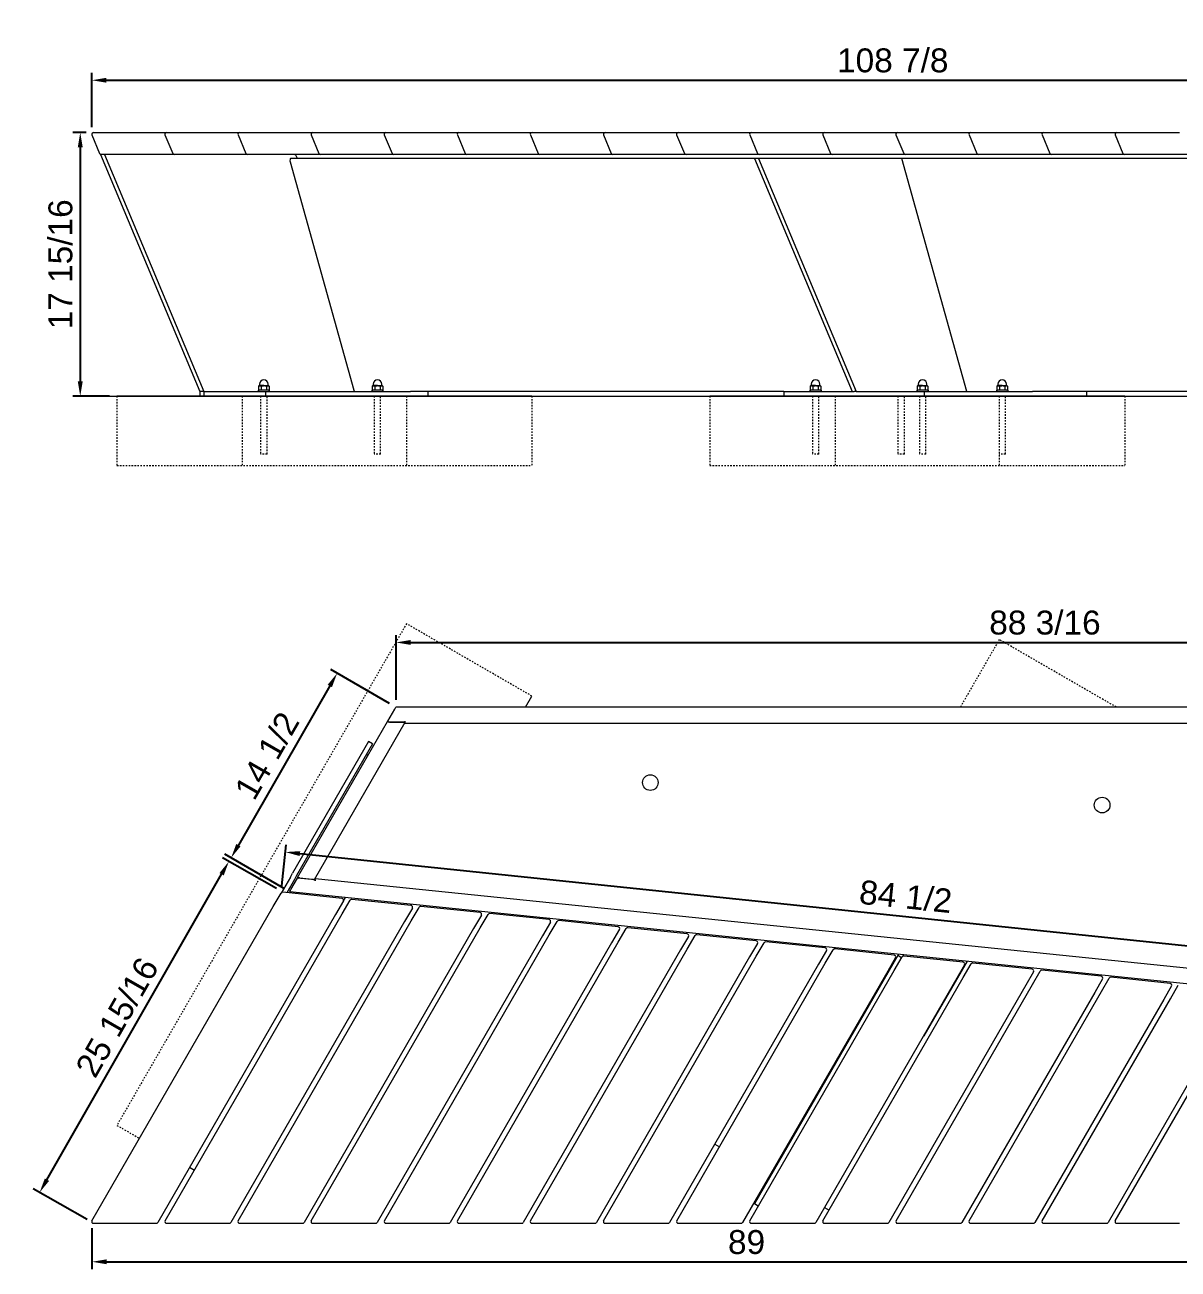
# Model space of a CAD drawing. Header units: inches. Extents: x -9 to 194, y -7 to 128.
# Drawn here: x -8.8 to 69.6, y 43.8 to 128.4 of the extents above; entities that cross this region are included whole.
import ezdxf

# ---------------------------------------------------------------- set-up
doc = ezdxf.new("R2010")
doc.units = ezdxf.units.IN
doc.linetypes.add('HIDDEN', pattern=[1.905, 1.27, -0.635])
for name, color, linetype, lineweight in [('ZANO_R', 7, 'Continuous', 0), ('ZANO_R_przerywana', 250, 'HIDDEN', 0), ('ZANO_W', 1, 'Continuous', 0)]:
    doc.layers.add(name, color=color, linetype=linetype, lineweight=lineweight)
doc.styles.get("Standard").update_dxf_attribs({"font": 'arial.ttf'})
doc.dimstyles.new('amerykanie', dxfattribs={"dimtxt": 50, "dimasz": 50, "dimexe": 0.5, "dimexo": 0.5, "dimgap": 1, "dimtad": 1, "dimdec": 0, "dimzin": 0, "dimlunit": 5, "dimtxsty": 'Standard', "dimcen": 0.09, "dimclrd": 1, "dimclre": 1, "dimclrt": 1, "dimazin": 0, "dimtfac": 1, "dimtdec": 0, "dimtmove": 0, "dimatfit": 3, "dimfxl": 1, "dimtzin": 0, "dimarcsym": 1})

# ---------------------------------------------------------------- blocks, each defined once
blk = doc.blocks.new('*D384')
at = {"layer": 'ZANO_W', "color": 1, "lineweight": -2}
for p, q in [((-4.244, 121.459), (-4.244, 125.144)), ((-3.244, 124.644), (103.653, 124.644)), ((104.653, 119.656), (104.653, 125.144))]:
    blk.add_line(p, q, dxfattribs=at)
at = {"layer": 'ZANO_W', "color": 1}
for points in [[(-3.244, 124.81), (-3.244, 124.477), (-4.244, 124.644)], [(103.653, 124.477), (103.653, 124.81), (104.653, 124.644)]]:
    blk.add_solid(points, dxfattribs=at)
at = {"layer": 'ZANO_W', "color": 1, "insert": (50.204, 125.984), "char_height": 1.625, "attachment_point": 5}
blk.add_mtext('108 7/8', dxfattribs=at)
blk = doc.blocks.new('*D385')
at = {"layer": 'ZANO_W', "color": 1, "lineweight": -2}
for p, q in [((-4.627, 121.089), (-5.527, 121.089)), ((-5.027, 120.089), (-5.027, 104.176)), ((-3.033, 103.176), (-5.527, 103.176))]:
    blk.add_line(p, q, dxfattribs=at)
at = {"layer": 'ZANO_W', "color": 1}
for points in [[(-4.86, 120.089), (-5.193, 120.089), (-5.027, 121.089)], [(-5.193, 104.176), (-4.86, 104.176), (-5.027, 103.176)]]:
    blk.add_solid(points, dxfattribs=at)
at = {"layer": 'ZANO_W', "color": 1, "insert": (-6.367, 112.132), "char_height": 1.625, "attachment_point": 5, "rotation": 90}
blk.add_mtext('17 15/16', dxfattribs=at)
blk = doc.blocks.new('*D386')
at = {"layer": 'ZANO_W', "color": 1, "lineweight": -2}
for p, q in [((8.304, 69.696), (4.642, 71.79)), ((-7.292, 49.913), (4.58, 70.673)), ((-4.561, 47.199), (-8.223, 49.293))]:
    blk.add_line(p, q, dxfattribs=at)
at = {"layer": 'ZANO_W', "color": 1}
for points in [[(4.724, 70.591), (4.435, 70.756), (5.076, 71.541)], [(-7.437, 49.995), (-7.147, 49.83), (-7.789, 49.044)]]:
    blk.add_solid(points, dxfattribs=at)
at = {"layer": 'ZANO_W', "color": 1, "insert": (-2.52, 60.958), "char_height": 1.625, "attachment_point": 5, "rotation": 60.23735}
blk.add_mtext('25 15/16', dxfattribs=at)
blk = doc.blocks.new('*D387')
at = {"layer": 'ZANO_W', "color": 1, "lineweight": -2}
for p, q in [((16.003, 82.289), (12.002, 84.587)), ((11.938, 83.471), (5.726, 72.656)), ((8.794, 69.74), (4.794, 72.038))]:
    blk.add_line(p, q, dxfattribs=at)
at = {"layer": 'ZANO_W', "color": 1}
for points in [[(12.083, 83.388), (11.793, 83.554), (12.436, 84.338)], [(5.581, 72.739), (5.87, 72.573), (5.228, 71.789)]]:
    blk.add_solid(points, dxfattribs=at)
at = {"layer": 'ZANO_W', "color": 1, "insert": (7.67, 78.731), "char_height": 1.625, "attachment_point": 5, "rotation": 60.12749}
blk.add_mtext('14 1/2', dxfattribs=at)
blk = doc.blocks.new('*D388')
at = {"layer": 'ZANO_W', "color": 1, "lineweight": -2}
for p, q in [((16.442, 82.539), (16.442, 86.93)), ((17.442, 86.43), (103.654, 86.43)), ((104.654, 82.54), (104.654, 86.93))]:
    blk.add_line(p, q, dxfattribs=at)
at = {"layer": 'ZANO_W', "color": 1}
for points in [[(17.442, 86.597), (17.442, 86.263), (16.442, 86.43)], [(103.654, 86.263), (103.654, 86.597), (104.654, 86.43)]]:
    blk.add_solid(points, dxfattribs=at)
at = {"layer": 'ZANO_W', "color": 1, "insert": (60.548, 87.771), "char_height": 1.625, "attachment_point": 5}
blk.add_mtext('88 3/16', dxfattribs=at)
blk = doc.blocks.new('*D389')
at = {"layer": 'ZANO_W', "color": 1, "lineweight": -2}
for p, q in [((-4.229, 46.628), (-4.229, 43.835)), ((84.762, 46.466), (84.762, 43.835)), ((-3.229, 44.335), (83.762, 44.335))]:
    blk.add_line(p, q, dxfattribs=at)
at = {"layer": 'ZANO_W', "color": 1}
for points in [[(-3.229, 44.502), (-3.229, 44.169), (-4.229, 44.335)], [(83.762, 44.169), (83.762, 44.502), (84.762, 44.335)]]:
    blk.add_solid(points, dxfattribs=at)
at = {"layer": 'ZANO_W', "color": 1, "insert": (40.266, 45.665), "char_height": 1.625, "attachment_point": 5}
blk.add_mtext('89', dxfattribs=at)
blk = doc.blocks.new('*D390')
at = {"layer": 'ZANO_W', "color": 1, "lineweight": -2}
for p, q in [((8.675, 69.886), (8.965, 72.68)), ((9.908, 72.079), (91.984, 63.561)), ((92.74, 61.161), (93.03, 63.955))]:
    blk.add_line(p, q, dxfattribs=at)
at = {"layer": 'ZANO_W', "color": 1}
for points in [[(9.925, 72.245), (9.891, 71.913), (8.914, 72.182)], [(91.967, 63.395), (92.001, 63.726), (92.978, 63.457)]]:
    blk.add_solid(points, dxfattribs=at)
at = {"layer": 'ZANO_W', "color": 1, "insert": (51.084, 69.153), "char_height": 1.625, "attachment_point": 5, "rotation": 354.07451}
blk.add_mtext('84 1/2', dxfattribs=at)

msp = doc.modelspace()

# ---------------------------------------------------------------- linework, layer by layer
at = {"layer": 'ZANO_R'}
for p, q in [((-4.12668, 121.08904), (0.14659, 121.08904)), ((0.14659, 121.08904), (0.8429, 121.08904)), ((0.8429, 121.08904), (5.11492, 121.08904)), ((5.11492, 121.08904), (5.81123, 121.08904)), ((5.81123, 121.08904), (10.08324, 121.08904)), ((10.08324, 121.08904), (10.77956, 121.08904)), ((10.77956, 121.08904), (15.05157, 121.08904)), ((15.05157, 121.08904), (15.74789, 121.08904)), ((15.74789, 121.08904), (20.0199, 121.08904)), ((20.0199, 121.08904), (20.71622, 121.08904)), ((20.71622, 121.08904), (24.98823, 121.08904)), ((24.98823, 121.08904), (25.68454, 121.08904)), ((25.68454, 121.08904), (29.95656, 121.08904)), ((29.95656, 121.08904), (30.65287, 121.08904)), ((30.65287, 121.08904), (34.92489, 121.08904)), ((34.92489, 121.08904), (35.6212, 121.08904)), ((35.6212, 121.08904), (39.89321, 121.08904)), ((39.89321, 121.08904), (40.58953, 121.08904)), ((40.58953, 121.08904), (44.86154, 121.08904)), ((44.86154, 121.08904), (45.55786, 121.08904)), ((45.55786, 121.08904), (49.82987, 121.08904)), ((49.82987, 121.08904), (50.52619, 121.08904)), ((50.52619, 121.08904), (54.7982, 121.08904)), ((54.7982, 121.08904), (55.49451, 121.08904)), ((55.49451, 121.08904), (59.76653, 121.08904)), ((59.76653, 121.08904), (60.46284, 121.08904)), ((60.46284, 121.08904), (64.73486, 121.08904)), ((64.73486, 121.08904), (65.43117, 121.08904)), ((65.43117, 121.08904), (69.70318, 121.08904)), ((-4.23559, 120.92524), (-3.70703, 119.6654)), ((0.73399, 120.92524), (1.26255, 119.6654)), ((5.70232, 120.92524), (6.23088, 119.6654)), ((10.67065, 120.92524), (11.19921, 119.6654)), ((15.63898, 120.92524), (16.16754, 119.6654)), ((20.6073, 120.92524), (21.13587, 119.6654)), ((25.57563, 120.92524), (26.10419, 119.6654)), ((30.54396, 120.92524), (31.07252, 119.6654)), ((35.51229, 120.92524), (36.04085, 119.6654)), ((40.48062, 120.92524), (41.00918, 119.6654)), ((45.44895, 120.92524), (45.97751, 119.6654)), ((50.41727, 120.92524), (50.94584, 119.6654)), ((55.3856, 120.92524), (55.91416, 119.6654)), ((60.35393, 120.92524), (60.88249, 119.6654)), ((65.32226, 120.92524), (65.85082, 119.6654)), ((-3.59812, 119.59299), (-3.64358, 119.59299)), ((-3.64358, 119.59299), (3.11211, 103.49075)), ((0.67515, 119.59299), (-3.59812, 119.59299)), ((-3.37082, 119.59299), (3.38487, 103.49075)), ((1.37146, 119.59299), (0.67515, 119.59299)), ((5.64348, 119.59299), (1.37146, 119.59299)), ((6.33979, 119.59299), (5.64348, 119.59299)), ((10.61181, 119.59299), (6.33979, 119.59299)), ((85.11829, 119.32057), (9.27492, 119.32057)), ((9.7355, 119.32057), (9.68021, 119.45235)), ((11.30812, 119.59299), (10.61181, 119.59299)), ((15.58014, 119.59299), (11.30812, 119.59299)), ((16.27645, 119.59299), (15.58014, 119.59299)), ((20.54846, 119.59299), (16.27645, 119.59299)), ((21.24478, 119.59299), (20.54846, 119.59299)), ((25.51679, 119.59299), (21.24478, 119.59299)), ((26.21311, 119.59299), (25.51679, 119.59299)), ((30.48512, 119.59299), (26.21311, 119.59299)), ((31.18143, 119.59299), (30.48512, 119.59299)), ((35.45345, 119.59299), (31.18143, 119.59299)), ((36.14976, 119.59299), (35.45345, 119.59299)), ((40.42178, 119.59299), (36.14976, 119.59299)), ((41.11809, 119.59299), (40.42178, 119.59299)), ((40.79583, 119.3174), (47.4359, 103.49075)), ((41.0686, 119.3174), (40.79583, 119.3174)), ((41.0686, 119.3174), (47.70866, 103.49075)), ((50.82005, 119.3174), (41.0686, 119.3174)), ((45.39011, 119.59299), (41.11809, 119.59299)), ((46.08642, 119.59299), (45.39011, 119.59299)), ((50.35843, 119.59299), (46.08642, 119.59299)), ((51.05475, 119.59299), (50.35843, 119.59299)), ((55.23813, 103.49075), (50.82005, 119.3174)), ((55.32676, 119.59299), (51.05475, 119.59299)), ((56.02308, 119.59299), (55.32676, 119.59299)), ((60.29509, 119.59299), (56.02308, 119.59299)), ((60.9914, 119.59299), (60.29509, 119.59299)), ((65.26342, 119.59299), (60.9914, 119.59299)), ((65.95973, 119.59299), (65.26342, 119.59299)), ((70.23175, 119.59299), (65.95973, 119.59299)), ((9.23316, 119.10305), (13.56895, 103.57244)), ((3.38487, 103.49075), (3.11211, 103.49075)), ((3.11211, 103.49075), (3.11211, 103.17579)), ((3.38487, 103.49075), (3.38487, 103.17579)), ((3.38487, 103.49075), (7.56722, 103.49075)), ((7.05987, 103.56949), (7.05987, 103.49075)), ((7.45357, 103.56949), (7.05987, 103.56949)), ((7.13861, 103.88445), (7.08989, 103.85632)), ((7.08989, 103.85632), (7.08989, 103.59762)), ((7.08989, 103.59762), (7.13861, 103.56949)), ((7.13861, 103.88445), (7.18081, 103.88445)), ((7.1583, 103.98287), (7.1583, 103.89429)), ((7.45357, 103.88445), (7.18081, 103.88445)), ((7.27173, 103.85632), (7.27173, 103.59762)), ((7.45357, 103.88445), (7.72633, 103.88445)), ((7.84727, 103.56949), (7.45357, 103.56949)), ((7.56722, 103.49075), (7.56722, 103.17579)), ((7.56722, 103.49075), (17.42256, 103.49075)), ((7.63541, 103.85632), (7.63541, 103.59762)), ((7.72633, 103.88445), (7.76853, 103.88445)), ((7.74884, 103.89429), (7.74884, 103.98287)), ((7.81725, 103.85632), (7.76853, 103.88445)), ((7.76853, 103.56949), (7.81725, 103.59762)), ((7.81725, 103.85632), (7.81725, 103.59762)), ((7.84727, 103.49075), (7.84727, 103.56949)), ((14.78304, 103.56949), (14.78304, 103.49075)), ((15.17673, 103.56949), (14.78304, 103.56949)), ((14.86178, 103.88445), (14.81305, 103.85632)), ((14.81305, 103.85632), (14.81305, 103.59762)), ((14.81305, 103.59762), (14.86178, 103.56949)), ((14.86178, 103.88445), (14.90397, 103.88445)), ((14.88146, 103.98287), (14.88146, 103.89429)), ((15.17673, 103.88445), (14.90397, 103.88445)), ((14.99489, 103.85632), (14.99489, 103.59762)), ((15.17673, 103.88445), (15.4495, 103.88445)), ((15.57043, 103.56949), (15.17673, 103.56949)), ((15.35857, 103.85632), (15.35857, 103.59762)), ((15.4495, 103.88445), (15.49169, 103.88445)), ((15.47201, 103.89429), (15.47201, 103.98287)), ((15.54042, 103.85632), (15.49169, 103.88445)), ((15.49169, 103.56949), (15.54042, 103.59762)), ((15.54042, 103.85632), (15.54042, 103.59762)), ((15.57043, 103.49075), (15.57043, 103.56949)), ((42.79895, 103.49075), (17.42256, 103.49075)), ((18.59076, 103.49075), (18.59076, 103.17579)), ((42.79895, 103.49075), (42.79895, 103.17579)), ((42.79895, 103.49075), (47.57228, 103.49075)), ((44.56462, 103.56949), (44.56462, 103.49075)), ((44.95831, 103.56949), (44.56462, 103.56949)), ((44.64336, 103.88445), (44.59463, 103.85632)), ((44.59463, 103.85632), (44.59463, 103.59762)), ((44.59463, 103.59762), (44.64336, 103.56949)), ((44.64336, 103.88445), (44.68555, 103.88445)), ((44.66304, 103.98287), (44.66304, 103.89429)), ((44.95831, 103.88445), (44.68555, 103.88445)), ((44.77647, 103.85632), (44.77647, 103.59762)), ((44.95831, 103.88445), (45.23108, 103.88445)), ((45.35201, 103.56949), (44.95831, 103.56949)), ((45.14016, 103.85632), (45.14016, 103.59762)), ((45.23108, 103.88445), (45.27327, 103.88445)), ((45.25359, 103.89429), (45.25359, 103.98287)), ((45.322, 103.85632), (45.27327, 103.88445)), ((45.27327, 103.56949), (45.322, 103.59762)), ((45.322, 103.85632), (45.322, 103.59762)), ((45.35201, 103.49075), (45.35201, 103.56949)), ((47.70866, 103.49075), (47.57228, 103.49075)), ((47.70866, 103.49075), (47.75412, 103.49075)), ((47.75412, 103.49075), (52.34561, 103.49075)), ((51.83826, 103.56949), (51.83826, 103.49075)), ((52.23196, 103.56949), (51.83826, 103.56949)), ((51.917, 103.88445), (51.86828, 103.85632)), ((51.86828, 103.85632), (51.86828, 103.59762)), ((51.86828, 103.59762), (51.917, 103.56949)), ((51.917, 103.88445), (51.9592, 103.88445)), ((51.93669, 103.98287), (51.93669, 103.89429)), ((52.23196, 103.88445), (51.9592, 103.88445)), ((52.05012, 103.85632), (52.05012, 103.59762)), ((52.23196, 103.88445), (52.50472, 103.88445)), ((52.62566, 103.56949), (52.23196, 103.56949)), ((52.34561, 103.49075), (52.34561, 103.17579)), ((52.34561, 103.49075), (59.69599, 103.49075)), ((52.4138, 103.85632), (52.4138, 103.59762)), ((52.50472, 103.88445), (52.54692, 103.88445)), ((52.52723, 103.89429), (52.52723, 103.98287)), ((52.59564, 103.85632), (52.54692, 103.88445)), ((52.54692, 103.56949), (52.59564, 103.59762)), ((52.59564, 103.85632), (52.59564, 103.59762)), ((52.62566, 103.49075), (52.62566, 103.56949)), ((57.25161, 103.56949), (57.25161, 103.49075)), ((57.64531, 103.56949), (57.25161, 103.56949)), ((57.33035, 103.88445), (57.28162, 103.85632)), ((57.28162, 103.85632), (57.28162, 103.59762)), ((57.28162, 103.59762), (57.33035, 103.56949)), ((57.33035, 103.88445), (57.37254, 103.88445)), ((57.35003, 103.98287), (57.35003, 103.89429)), ((57.64531, 103.88445), (57.37254, 103.88445)), ((57.46346, 103.85632), (57.46346, 103.59762)), ((57.64531, 103.88445), (57.91807, 103.88445)), ((58.039, 103.56949), (57.64531, 103.56949)), ((57.82715, 103.85632), (57.82715, 103.59762)), ((57.91807, 103.88445), (57.96026, 103.88445)), ((57.94058, 103.89429), (57.94058, 103.98287)), ((58.00899, 103.85632), (57.96026, 103.88445)), ((57.96026, 103.56949), (58.00899, 103.59762)), ((58.00899, 103.85632), (58.00899, 103.59762)), ((58.039, 103.49075), (58.039, 103.56949)), ((87.57734, 103.49075), (59.69599, 103.49075)), ((63.36915, 103.49075), (63.36915, 103.17579)), ((-5.48874, 103.17579), (120.43038, 103.17579)), ((-2.53318, 103.17579), (5.99062, 103.17579)), ((17.1517, 103.17579), (-2.53318, 103.17579)), ((5.99062, 103.17579), (25.67551, 103.17579)), ((7.6701, 103.17579), (7.23704, 103.17579)), ((15.39324, 103.17579), (14.96018, 103.17579)), ((25.67551, 103.17579), (17.1517, 103.17579)), ((37.7597, 103.17579), (46.28351, 103.17579)), ((57.44459, 103.17579), (37.7597, 103.17579)), ((45.17485, 103.17579), (44.74178, 103.17579)), ((46.28351, 103.17579), (65.96839, 103.17579)), ((50.99173, 103.17579), (50.55866, 103.17579)), ((52.45015, 103.17579), (52.01708, 103.17579)), ((57.86349, 103.17579), (57.43042, 103.17579)), ((65.96839, 103.17579), (57.44459, 103.17579)), ((16.34989, 81.8908), (16.43626, 82.0404)), ((104.65412, 82.0404), (16.43626, 82.0404)), ((25.24732, 82.0404), (25.67551, 82.78205)), ((15.877, 81.07173), (16.34989, 81.8908)), ((9.75123, 70.46159), (15.86528, 81.05144)), ((10.89235, 70.3121), (17.06989, 81.01191)), ((15.87512, 81.06848), (15.86528, 81.05144)), ((15.87512, 81.06848), (15.877, 81.07173)), ((15.91124, 81.04763), (15.87512, 81.06848)), ((15.877, 81.07173), (15.98034, 81.01207)), ((17.06201, 81.01207), (15.98034, 81.01207)), ((16.0153, 81.01207), (16.89723, 81.01207)), ((17.06201, 81.08293), (17.06989, 81.08293)), ((17.06201, 81.01207), (17.06201, 81.08293)), ((17.06201, 81.01667), (17.06989, 81.01212)), ((17.06989, 80.93333), (17.06989, 81.08293)), ((17.06989, 80.93333), (102.79986, 80.93333)), ((14.57357, 79.69453), (9.40745, 70.74655)), ((14.84633, 79.53705), (9.68021, 70.58907)), ((14.84633, 79.53705), (14.57357, 79.69453)), ((14.55303, 78.77855), (14.40841, 78.77855)), ((9.25665, 70.48537), (8.62367, 69.389)), ((9.52942, 70.32789), (9.00526, 69.42001)), ((9.25665, 70.48537), (9.40745, 70.74655)), ((9.72358, 70.41369), (9.27492, 69.63659)), ((9.68021, 70.58907), (9.52942, 70.32789)), ((9.72358, 70.41369), (9.74139, 70.44454)), ((10.93883, 70.28896), (9.72358, 70.41369)), ((9.75123, 70.46159), (9.74139, 70.44454)), ((9.74139, 70.44454), (9.80958, 70.40517)), ((9.81942, 70.42222), (9.75123, 70.46159)), ((9.80941, 70.40488), (9.80958, 70.40517)), ((9.80958, 70.40517), (9.81942, 70.42222)), ((10.72926, 70.32883), (9.89667, 70.41429)), ((10.93883, 70.28896), (10.9316, 70.21847)), ((10.9316, 70.21847), (10.93551, 70.21807)), ((10.93551, 70.21807), (10.95079, 70.36689)), ((91.89496, 62.05923), (10.95079, 70.36689)), ((8.09511, 68.47351), (8.62367, 69.389)), ((12.77223, 69.03339), (8.73801, 69.44744)), ((9.22805, 69.49101), (9.27492, 69.63659)), ((9.23609, 69.56934), (9.22805, 69.49101)), ((9.22805, 69.49101), (92.48744, 60.94573)), ((9.23609, 69.56934), (9.27492, 69.63659)), ((12.86246, 68.85684), (12.33389, 67.94135)), ((12.78669, 67.99199), (13.31525, 68.90749)), ((12.86246, 68.85684), (13.0048, 69.10338)), ((17.46262, 68.552), (13.42959, 68.96592)), ((17.45994, 68.55227), (17.5111, 68.64088)), ((-4.22897, 47.12759), (8.09511, 68.47351)), ((12.33389, 67.94135), (0.24887, 47.00948)), ((0.74062, 47.12759), (12.78669, 67.99199)), ((17.55285, 68.37545), (17.02429, 67.45995)), ((17.47708, 67.51059), (18.00564, 68.42609)), ((22.15302, 68.0706), (18.11999, 68.48453)), ((22.24325, 67.89405), (21.71468, 66.97856)), ((22.16747, 67.0292), (22.69604, 67.94469)), ((26.84341, 67.5892), (22.81038, 68.00313)), ((17.02429, 67.45995), (5.2172, 47.00948)), ((5.70895, 47.12759), (17.47708, 67.51059)), ((21.71468, 66.97856), (10.18553, 47.00948)), ((10.67727, 47.12759), (22.16747, 67.0292)), ((26.93364, 67.41266), (26.40508, 66.49716)), ((26.85787, 66.5478), (27.38643, 67.4633)), ((31.53381, 67.10781), (27.50078, 67.52174)), ((31.62403, 66.93126), (31.09547, 66.01576)), ((31.54826, 66.06641), (32.07682, 66.9819)), ((36.2242, 66.62641), (32.19117, 67.04034)), ((26.40508, 66.49716), (15.15386, 47.00948)), ((15.6456, 47.12759), (26.85787, 66.5478)), ((31.09547, 66.01576), (20.12219, 47.00948)), ((20.61393, 47.12759), (31.54826, 66.06641)), ((36.31443, 66.44987), (35.78587, 65.53437)), ((36.23866, 65.58501), (36.76722, 66.50051)), ((40.9146, 66.14502), (36.88156, 66.55894)), ((41.00482, 65.96847), (40.47626, 65.05297)), ((40.92905, 65.10361), (41.45761, 66.01911)), ((45.60499, 65.66362), (41.57196, 66.07755)), ((35.78587, 65.53437), (25.09052, 47.00948)), ((25.58226, 47.12759), (36.23866, 65.58501)), ((50.54729, 65.15306), (40.79583, 48.26303)), ((45.69522, 65.48707), (45.16665, 64.57158)), ((45.40728, 65.77777), (45.35612, 65.68916)), ((45.61945, 64.62222), (46.14801, 65.53772)), ((46.26562, 65.68968), (46.2073, 65.58867)), ((50.29538, 65.18222), (46.26235, 65.59615)), ((50.60026, 65.24479), (50.54729, 65.15306)), ((50.80751, 65.00282), (50.54729, 65.15306)), ((50.9436, 65.20956), (50.87928, 65.09815)), ((40.47626, 65.05297), (30.05884, 47.00948)), ((30.55059, 47.12759), (40.92905, 65.10361)), ((45.16665, 64.57158), (35.02717, 47.00948)), ((35.51892, 47.12759), (45.61945, 64.62222)), ((50.38561, 65.00568), (49.85705, 64.09018)), ((50.30984, 64.14082), (50.8384, 65.05632)), ((54.98578, 64.70083), (50.95275, 65.11476)), ((52.34561, 59.68523), (55.27823, 64.76467)), ((55.07601, 64.52428), (54.54744, 63.60879)), ((55.00023, 63.65943), (55.5288, 64.57492)), ((59.67617, 64.21943), (55.64314, 64.63336)), ((56.08542, 64.58797), (56.13658, 64.67658)), ((49.85705, 64.09018), (39.9955, 47.00948)), ((40.48724, 47.12759), (50.30984, 64.14082)), ((54.54744, 63.60879), (44.96383, 47.00948)), ((45.45557, 47.12759), (55.00023, 63.65943)), ((59.7664, 64.04289), (59.23784, 63.12739)), ((59.69063, 63.17803), (60.21919, 64.09353)), ((64.36657, 63.73804), (60.33354, 64.15197)), ((64.45679, 63.56149), (63.92823, 62.64599)), ((64.38102, 62.69663), (64.90959, 63.61213)), ((69.05696, 63.25664), (65.02393, 63.67057)), ((59.23784, 63.12739), (49.93216, 47.00948)), ((50.4239, 47.12759), (59.69063, 63.17803)), ((63.92823, 62.64599), (54.90049, 47.00948)), ((55.39223, 47.12759), (64.38102, 62.69663)), ((69.14719, 63.08009), (68.61863, 62.1646)), ((69.07142, 62.21524), (69.59998, 63.13074)), ((68.61863, 62.1646), (59.86881, 47.00948)), ((60.36056, 47.12759), (69.07142, 62.21524)), ((73.30902, 61.6832), (64.83714, 47.00948)), ((65.32889, 47.12759), (73.76181, 61.73384)), ((47.31385, 59.68523), (47.39044, 59.68523)), ((52.28218, 59.68523), (52.34561, 59.68523)), ((38.10154, 52.33443), (38.4192, 52.15103)), ((2.41062, 50.75374), (2.72829, 50.57033)), ((41.82778, 50.18308), (41.88523, 50.14992)), ((41.05605, 48.1128), (40.79583, 48.26303)), ((45.55403, 48.03173), (45.87169, 47.84833)), ((-4.12668, 46.95042), (0.14659, 46.95042)), ((0.8429, 46.95042), (5.11492, 46.95042)), ((5.81123, 46.95042), (10.08324, 46.95042)), ((10.77956, 46.95042), (15.05157, 46.95042)), ((15.74789, 46.95042), (20.0199, 46.95042)), ((20.71622, 46.95042), (24.98823, 46.95042)), ((25.68454, 46.95042), (29.95656, 46.95042)), ((30.65287, 46.95042), (34.92489, 46.95042)), ((35.6212, 46.95042), (39.89321, 46.95042)), ((40.58953, 46.95042), (44.86154, 46.95042)), ((45.55786, 46.95042), (49.82987, 46.95042)), ((50.52619, 46.95042), (54.7982, 46.95042)), ((55.49451, 46.95042), (59.76653, 46.95042)), ((60.46284, 46.95042), (64.73486, 46.95042)), ((65.43117, 46.95042), (69.70318, 46.95042))]:
    msp.add_line(p, q, dxfattribs=at)
for centre in [(33.72449, 76.90816), (64.43552, 75.37751)]:
    msp.add_circle(centre, 0.53149, dxfattribs=at)
for centre, radius, start, end in [((-4.12668, 120.97093), 0.11811, 90, 202.7604763), ((0.8429, 120.97093), 0.11811, 90, 202.7604763), ((5.81123, 120.97093), 0.11811, 90, 202.7604763), ((10.77956, 120.97093), 0.11811, 90, 202.7604763), ((15.74789, 120.97093), 0.11811, 90, 202.7604763), ((20.71622, 120.97093), 0.11811, 90, 202.7604763), ((25.68454, 120.97093), 0.11811, 90, 202.7604763), ((30.65287, 120.97093), 0.11811, 90, 202.7604763), ((35.6212, 120.97093), 0.11811, 90, 202.7604763), ((40.58953, 120.97093), 0.11811, 90, 202.7604763), ((45.55786, 120.97093), 0.11811, 90, 202.7604763), ((50.52619, 120.97093), 0.11811, 90, 202.7604763), ((55.49451, 120.97093), 0.11811, 90, 202.7604763), ((60.46284, 120.97093), 0.11811, 90, 202.7604763), ((65.43117, 120.97093), 0.11811, 90, 202.7604763), ((-3.59812, 119.7111), 0.11811, 202.7604763, 270), ((1.37146, 119.7111), 0.11811, 202.7604763, 270), ((6.33979, 119.7111), 0.11811, 202.7604763, 270), ((9.49526, 119.40521), 0.19086, 14.3015474, 79.6923096), ((11.30812, 119.7111), 0.11811, 202.7604763, 270), ((16.27645, 119.7111), 0.11811, 202.7604763, 270), ((21.24478, 119.7111), 0.11811, 202.7604763, 270), ((26.21311, 119.7111), 0.11811, 202.7604763, 270), ((31.18143, 119.7111), 0.11811, 202.7604763, 270), ((36.14976, 119.7111), 0.11811, 202.7604763, 270), ((41.11809, 119.7111), 0.11811, 202.7604763, 270), ((46.08642, 119.7111), 0.11811, 202.7604763, 270), ((51.05475, 119.7111), 0.11811, 202.7604763, 270), ((56.02308, 119.7111), 0.11811, 202.7604763, 270), ((60.9914, 119.7111), 0.11811, 202.7604763, 270), ((65.95973, 119.7111), 0.11811, 202.7604763, 270), ((7.45357, 103.98287), 0.29527, 90, 180), ((7.45357, 103.98287), 0.29527, 0, 90), ((15.17673, 103.98287), 0.29527, 90, 180), ((15.17673, 103.98287), 0.29527, 0, 90), ((44.95831, 103.98287), 0.29527, 90, 180), ((44.95831, 103.98287), 0.29527, 0, 90), ((52.23196, 103.98287), 0.29527, 90, 180), ((52.23196, 103.98287), 0.29527, 0, 90), ((57.64531, 103.98287), 0.29527, 90, 180), ((57.64531, 103.98287), 0.29527, 0, 90), ((7.14845, 103.89429), 0.00984, 270, 0), ((7.75869, 103.89429), 0.00984, 180, 270), ((14.87162, 103.89429), 0.00984, 270, 0), ((15.48185, 103.89429), 0.00984, 180, 270), ((44.6532, 103.89429), 0.00984, 270, 0), ((45.26343, 103.89429), 0.00984, 180, 270), ((51.92685, 103.89429), 0.00984, 270, 0), ((52.53708, 103.89429), 0.00984, 180, 270), ((57.34019, 103.89429), 0.00984, 270, 0), ((57.95042, 103.89429), 0.00984, 180, 270), ((8.72596, 69.32995), 0.11811, 84.14, 150), ((12.76017, 68.9159), 0.11811, 330, 84.14), ((13.41753, 68.84843), 0.11811, 84.14, 150), ((17.45057, 68.4345), 0.11811, 330, 84.14), ((18.10793, 68.36704), 0.11811, 84.14, 150), ((22.14096, 67.95311), 0.11811, 330, 84.14), ((22.79832, 67.88564), 0.11811, 84.14, 150), ((26.83135, 67.47171), 0.11811, 330, 84.14), ((27.48872, 67.40424), 0.11811, 84.14, 150), ((31.52175, 66.99032), 0.11811, 330, 84.14), ((32.17911, 66.92285), 0.11811, 84.14, 150), ((36.21214, 66.50892), 0.11811, 330, 84.14), ((36.8695, 66.44145), 0.11811, 84.14, 150), ((40.90254, 66.02752), 0.11811, 330, 84.14), ((41.5599, 65.96006), 0.11811, 84.14, 150), ((45.59293, 65.54613), 0.11811, 330, 84.14), ((46.25029, 65.47866), 0.11811, 84.14, 150), ((50.28333, 65.06473), 0.11811, 330, 84.14), ((50.94069, 64.99726), 0.11811, 84.14, 150), ((54.97372, 64.58334), 0.11811, 330, 84.14), ((55.63108, 64.51587), 0.11811, 84.14, 150), ((59.66411, 64.10194), 0.11811, 330, 84.14), ((60.32148, 64.03447), 0.11811, 84.14, 150), ((64.35451, 63.62055), 0.11811, 330, 84.14), ((65.01187, 63.55308), 0.11811, 84.14, 150), ((69.0449, 63.13915), 0.11811, 330, 84.14), ((-4.12668, 47.06853), 0.11811, 150, 270), ((0.14659, 47.06853), 0.11811, 270, 330), ((0.8429, 47.06853), 0.11811, 150, 270), ((5.11492, 47.06853), 0.11811, 270, 330), ((5.81123, 47.06853), 0.11811, 150, 270), ((10.08324, 47.06853), 0.11811, 270, 330), ((10.77956, 47.06853), 0.11811, 150, 270), ((15.05157, 47.06853), 0.11811, 270, 330), ((15.74789, 47.06853), 0.11811, 150, 270), ((20.0199, 47.06853), 0.11811, 270, 330), ((20.71622, 47.06853), 0.11811, 150, 270), ((24.98823, 47.06853), 0.11811, 270, 330), ((25.68454, 47.06853), 0.11811, 150, 270), ((29.95656, 47.06853), 0.11811, 270, 330), ((30.65287, 47.06853), 0.11811, 150, 270), ((34.92489, 47.06853), 0.11811, 270, 330), ((35.6212, 47.06853), 0.11811, 150, 270), ((39.89321, 47.06853), 0.11811, 270, 330), ((40.58953, 47.06853), 0.11811, 150, 270), ((44.86154, 47.06853), 0.11811, 270, 330), ((45.55786, 47.06853), 0.11811, 150, 270), ((49.82987, 47.06853), 0.11811, 270, 330), ((50.52619, 47.06853), 0.11811, 150, 270), ((54.7982, 47.06853), 0.11811, 270, 330), ((55.49451, 47.06853), 0.11811, 150, 270), ((59.76653, 47.06853), 0.11811, 270, 330), ((60.46284, 47.06853), 0.11811, 150, 270), ((64.73486, 47.06853), 0.11811, 270, 330), ((65.43117, 47.06853), 0.11811, 150, 270)]:
    msp.add_arc(centre, radius, start, end, dxfattribs=at)
for centre, start_param, end_param in [((9.27492, 119.17097), 0, 2.04203522), ((13.61071, 103.64036), 2.04203522, 3.14159265)]:
    msp.add_ellipse(centre, major_axis=(0, 0.14961), ratio=0.31327492, start_param=start_param, end_param=end_param, dxfattribs=at)
for points, knots in [([(7.08989, 103.85632), (7.10465, 103.86418), (7.13446, 103.88005), (7.16526, 103.88297), (7.18081, 103.88445)], [0, 0, 0, 0, 0.49545796, 1, 1, 1, 1]), ([(7.18081, 103.56949), (7.17865, 103.56952), (7.16233, 103.56978), (7.13156, 103.57592), (7.10386, 103.59034), (7.08989, 103.59762)], [0, 0, 0, 0, 0.07008577, 0.53078223, 1, 1, 1, 1]), ([(7.18081, 103.88445), (7.18296, 103.88442), (7.19928, 103.88416), (7.23006, 103.87802), (7.25775, 103.86359), (7.27173, 103.85632)], [0, 0, 0, 0, 0.07008577, 0.53078223, 1, 1, 1, 1]), ([(7.27173, 103.59762), (7.25696, 103.58976), (7.22716, 103.57389), (7.19635, 103.57097), (7.18081, 103.56949)], [0, 0, 0, 0, 0.49545796, 1, 1, 1, 1]), ([(7.27173, 103.85632), (7.31644, 103.86755), (7.37639, 103.88261), (7.43793, 103.88408), (7.45357, 103.88445)], [0, 0, 0, 0, 0.74592064, 1, 1, 1, 1]), ([(7.45357, 103.56949), (7.43793, 103.56986), (7.37639, 103.57133), (7.31644, 103.58639), (7.27173, 103.59762)], [0, 0, 0, 0, 0.25407936, 1, 1, 1, 1]), ([(7.45357, 103.88445), (7.50042, 103.88114), (7.56199, 103.8768), (7.62124, 103.86027), (7.63541, 103.85632)], [0, 0, 0, 0, 0.76080086, 1, 1, 1, 1]), ([(7.63541, 103.59762), (7.62124, 103.59367), (7.56199, 103.57714), (7.50042, 103.57279), (7.45357, 103.56949)], [0, 0, 0, 0, 0.23919914, 1, 1, 1, 1]), ([(7.63541, 103.85632), (7.65018, 103.86418), (7.67998, 103.88005), (7.71079, 103.88297), (7.72633, 103.88445)], [0, 0, 0, 0, 0.49545796, 1, 1, 1, 1]), ([(7.72633, 103.56949), (7.72418, 103.56952), (7.70786, 103.56978), (7.67709, 103.57592), (7.64939, 103.59034), (7.63541, 103.59762)], [0, 0, 0, 0, 0.07008577, 0.53078223, 1, 1, 1, 1]), ([(7.72633, 103.88445), (7.72849, 103.88442), (7.74481, 103.88416), (7.77558, 103.87802), (7.80328, 103.86359), (7.81725, 103.85632)], [0, 0, 0, 0, 0.07008577, 0.53078223, 1, 1, 1, 1]), ([(7.81725, 103.59762), (7.80249, 103.58976), (7.77268, 103.57389), (7.74188, 103.57097), (7.72633, 103.56949)], [0, 0, 0, 0, 0.49545796, 1, 1, 1, 1]), ([(14.81305, 103.85632), (14.82782, 103.86418), (14.85762, 103.88005), (14.88843, 103.88297), (14.90397, 103.88445)], [0, 0, 0, 0, 0.49545796, 1, 1, 1, 1]), ([(14.90397, 103.56949), (14.90182, 103.56952), (14.8855, 103.56978), (14.85473, 103.57592), (14.82703, 103.59034), (14.81305, 103.59762)], [0, 0, 0, 0, 0.07008577, 0.53078223, 1, 1, 1, 1]), ([(14.90397, 103.88445), (14.90613, 103.88442), (14.92245, 103.88416), (14.95322, 103.87802), (14.98092, 103.86359), (14.99489, 103.85632)], [0, 0, 0, 0, 0.07008577, 0.53078223, 1, 1, 1, 1]), ([(14.99489, 103.59762), (14.98013, 103.58976), (14.95032, 103.57389), (14.91952, 103.57097), (14.90397, 103.56949)], [0, 0, 0, 0, 0.49545796, 1, 1, 1, 1]), ([(14.99489, 103.85632), (15.03961, 103.86755), (15.09955, 103.88261), (15.1611, 103.88408), (15.17673, 103.88445)], [0, 0, 0, 0, 0.74592064, 1, 1, 1, 1]), ([(15.17673, 103.56949), (15.1611, 103.56986), (15.09955, 103.57133), (15.03961, 103.58639), (14.99489, 103.59762)], [0, 0, 0, 0, 0.25407936, 1, 1, 1, 1]), ([(15.17673, 103.88445), (15.22358, 103.88114), (15.28515, 103.8768), (15.3444, 103.86027), (15.35857, 103.85632)], [0, 0, 0, 0, 0.76080086, 1, 1, 1, 1]), ([(15.35857, 103.59762), (15.3444, 103.59367), (15.28515, 103.57714), (15.22358, 103.57279), (15.17673, 103.56949)], [0, 0, 0, 0, 0.23919914, 1, 1, 1, 1]), ([(15.35857, 103.85632), (15.37334, 103.86418), (15.40314, 103.88005), (15.43395, 103.88297), (15.4495, 103.88445)], [0, 0, 0, 0, 0.49545796, 1, 1, 1, 1]), ([(15.4495, 103.56949), (15.44734, 103.56952), (15.43102, 103.56978), (15.40025, 103.57592), (15.37255, 103.59034), (15.35857, 103.59762)], [0, 0, 0, 0, 0.07008577, 0.53078223, 1, 1, 1, 1]), ([(15.4495, 103.88445), (15.45165, 103.88442), (15.46797, 103.88416), (15.49874, 103.87802), (15.52644, 103.86359), (15.54042, 103.85632)], [0, 0, 0, 0, 0.07008577, 0.53078223, 1, 1, 1, 1]), ([(15.54042, 103.59762), (15.52565, 103.58976), (15.49585, 103.57389), (15.46504, 103.57097), (15.4495, 103.56949)], [0, 0, 0, 0, 0.49545796, 1, 1, 1, 1]), ([(44.59463, 103.85632), (44.6094, 103.86418), (44.6392, 103.88005), (44.67001, 103.88297), (44.68555, 103.88445)], [0, 0, 0, 0, 0.49545796, 1, 1, 1, 1]), ([(44.68555, 103.56949), (44.6834, 103.56952), (44.66708, 103.56978), (44.63631, 103.57592), (44.60861, 103.59034), (44.59463, 103.59762)], [0, 0, 0, 0, 0.07008577, 0.53078223, 1, 1, 1, 1]), ([(44.68555, 103.88445), (44.68771, 103.88442), (44.70403, 103.88416), (44.7348, 103.87802), (44.7625, 103.86359), (44.77647, 103.85632)], [0, 0, 0, 0, 0.07008577, 0.53078223, 1, 1, 1, 1]), ([(44.77647, 103.59762), (44.76171, 103.58976), (44.7319, 103.57389), (44.7011, 103.57097), (44.68555, 103.56949)], [0, 0, 0, 0, 0.49545796, 1, 1, 1, 1]), ([(44.77647, 103.85632), (44.82119, 103.86755), (44.88114, 103.88261), (44.94268, 103.88408), (44.95831, 103.88445)], [0, 0, 0, 0, 0.74592064, 1, 1, 1, 1]), ([(44.95831, 103.56949), (44.94268, 103.56986), (44.88114, 103.57133), (44.82119, 103.58639), (44.77647, 103.59762)], [0, 0, 0, 0, 0.25407936, 1, 1, 1, 1]), ([(44.95831, 103.88445), (45.00516, 103.88114), (45.06674, 103.8768), (45.12598, 103.86027), (45.14016, 103.85632)], [0, 0, 0, 0, 0.76080086, 1, 1, 1, 1]), ([(45.14016, 103.59762), (45.12598, 103.59367), (45.06674, 103.57714), (45.00516, 103.57279), (44.95831, 103.56949)], [0, 0, 0, 0, 0.23919914, 1, 1, 1, 1]), ([(45.14016, 103.85632), (45.15492, 103.86418), (45.18472, 103.88005), (45.21553, 103.88297), (45.23108, 103.88445)], [0, 0, 0, 0, 0.49545796, 1, 1, 1, 1]), ([(45.23108, 103.56949), (45.22892, 103.56952), (45.2126, 103.56978), (45.18183, 103.57592), (45.15413, 103.59034), (45.14016, 103.59762)], [0, 0, 0, 0, 0.07008577, 0.53078223, 1, 1, 1, 1]), ([(45.23108, 103.88445), (45.23323, 103.88442), (45.24955, 103.88416), (45.28032, 103.87802), (45.30802, 103.86359), (45.322, 103.85632)], [0, 0, 0, 0, 0.07008577, 0.53078223, 1, 1, 1, 1]), ([(45.322, 103.59762), (45.30723, 103.58976), (45.27743, 103.57389), (45.24662, 103.57097), (45.23108, 103.56949)], [0, 0, 0, 0, 0.49545796, 1, 1, 1, 1]), ([(51.86828, 103.85632), (51.88305, 103.86418), (51.91285, 103.88005), (51.94366, 103.88297), (51.9592, 103.88445)], [0, 0, 0, 0, 0.49545796, 1, 1, 1, 1]), ([(51.9592, 103.56949), (51.95704, 103.56952), (51.94072, 103.56978), (51.90995, 103.57592), (51.88226, 103.59034), (51.86828, 103.59762)], [0, 0, 0, 0, 0.07008577, 0.53078223, 1, 1, 1, 1]), ([(51.9592, 103.88445), (51.96135, 103.88442), (51.97768, 103.88416), (52.00845, 103.87802), (52.03614, 103.86359), (52.05012, 103.85632)], [0, 0, 0, 0, 0.07008577, 0.53078223, 1, 1, 1, 1]), ([(52.05012, 103.59762), (52.03535, 103.58976), (52.00555, 103.57389), (51.97474, 103.57097), (51.9592, 103.56949)], [0, 0, 0, 0, 0.49545796, 1, 1, 1, 1]), ([(52.05012, 103.85632), (52.09484, 103.86755), (52.15478, 103.88261), (52.21632, 103.88408), (52.23196, 103.88445)], [0, 0, 0, 0, 0.74592064, 1, 1, 1, 1]), ([(52.23196, 103.56949), (52.21632, 103.56986), (52.15478, 103.57133), (52.09484, 103.58639), (52.05012, 103.59762)], [0, 0, 0, 0, 0.25407936, 1, 1, 1, 1]), ([(52.23196, 103.88445), (52.27881, 103.88114), (52.34038, 103.8768), (52.39963, 103.86027), (52.4138, 103.85632)], [0, 0, 0, 0, 0.76080086, 1, 1, 1, 1]), ([(52.4138, 103.59762), (52.39963, 103.59367), (52.34038, 103.57714), (52.27881, 103.57279), (52.23196, 103.56949)], [0, 0, 0, 0, 0.23919914, 1, 1, 1, 1]), ([(52.4138, 103.85632), (52.42857, 103.86418), (52.45837, 103.88005), (52.48918, 103.88297), (52.50472, 103.88445)], [0, 0, 0, 0, 0.49545796, 1, 1, 1, 1]), ([(52.50472, 103.56949), (52.50257, 103.56952), (52.48625, 103.56978), (52.45548, 103.57592), (52.42778, 103.59034), (52.4138, 103.59762)], [0, 0, 0, 0, 0.07008577, 0.53078223, 1, 1, 1, 1]), ([(52.50472, 103.88445), (52.50688, 103.88442), (52.5232, 103.88416), (52.55397, 103.87802), (52.58167, 103.86359), (52.59564, 103.85632)], [0, 0, 0, 0, 0.07008577, 0.53078223, 1, 1, 1, 1]), ([(52.59564, 103.59762), (52.58088, 103.58976), (52.55108, 103.57389), (52.52027, 103.57097), (52.50472, 103.56949)], [0, 0, 0, 0, 0.49545796, 1, 1, 1, 1]), ([(57.28162, 103.85632), (57.29639, 103.86418), (57.32619, 103.88005), (57.357, 103.88297), (57.37254, 103.88445)], [0, 0, 0, 0, 0.49545796, 1, 1, 1, 1]), ([(57.37254, 103.56949), (57.37039, 103.56952), (57.35407, 103.56978), (57.3233, 103.57592), (57.2956, 103.59034), (57.28162, 103.59762)], [0, 0, 0, 0, 0.07008577, 0.53078223, 1, 1, 1, 1]), ([(57.37254, 103.88445), (57.3747, 103.88442), (57.39102, 103.88416), (57.42179, 103.87802), (57.44949, 103.86359), (57.46346, 103.85632)], [0, 0, 0, 0, 0.07008577, 0.53078223, 1, 1, 1, 1]), ([(57.46346, 103.59762), (57.4487, 103.58976), (57.4189, 103.57389), (57.38809, 103.57097), (57.37254, 103.56949)], [0, 0, 0, 0, 0.49545796, 1, 1, 1, 1]), ([(57.46346, 103.85632), (57.50818, 103.86755), (57.56813, 103.88261), (57.62967, 103.88408), (57.64531, 103.88445)], [0, 0, 0, 0, 0.74592064, 1, 1, 1, 1]), ([(57.64531, 103.56949), (57.62967, 103.56986), (57.56813, 103.57133), (57.50818, 103.58639), (57.46346, 103.59762)], [0, 0, 0, 0, 0.25407936, 1, 1, 1, 1]), ([(57.64531, 103.88445), (57.69215, 103.88114), (57.75373, 103.8768), (57.81297, 103.86027), (57.82715, 103.85632)], [0, 0, 0, 0, 0.76080086, 1, 1, 1, 1]), ([(57.82715, 103.59762), (57.81297, 103.59367), (57.75373, 103.57714), (57.69215, 103.57279), (57.64531, 103.56949)], [0, 0, 0, 0, 0.23919914, 1, 1, 1, 1]), ([(57.82715, 103.85632), (57.84191, 103.86418), (57.87171, 103.88005), (57.90252, 103.88297), (57.91807, 103.88445)], [0, 0, 0, 0, 0.49545796, 1, 1, 1, 1]), ([(57.91807, 103.56949), (57.91591, 103.56952), (57.89959, 103.56978), (57.86882, 103.57592), (57.84112, 103.59034), (57.82715, 103.59762)], [0, 0, 0, 0, 0.07008577, 0.53078223, 1, 1, 1, 1]), ([(57.91807, 103.88445), (57.92022, 103.88442), (57.93654, 103.88416), (57.96731, 103.87802), (57.99501, 103.86359), (58.00899, 103.85632)], [0, 0, 0, 0, 0.07008577, 0.53078223, 1, 1, 1, 1]), ([(58.00899, 103.59762), (57.99422, 103.58976), (57.96442, 103.57389), (57.93361, 103.57097), (57.91807, 103.56949)], [0, 0, 0, 0, 0.49545796, 1, 1, 1, 1]), ([(15.86528, 81.05144), (15.86824, 81.05316), (15.87417, 81.0566), (15.90163, 81.05105), (15.93985, 81.03928), (15.98, 81.025), (16.00576, 81.01556), (16.0153, 81.01207)], [0, 0, 0, 0, 0.21793188, 0.43587262, 0.65381339, 0.87175406, 1, 1, 1, 1]), ([(16.89723, 81.01207), (16.91605, 81.00881), (16.95368, 81.0023), (17.00423, 80.99595), (17.04345, 80.99613), (17.06318, 81.00281), (17.06853, 81.0101), (17.06998, 81.01207)], [0, 0, 0, 0, 0.22879062, 0.45763364, 0.68647696, 0.9153201, 1, 1, 1, 1]), ([(9.89667, 70.41429), (9.88082, 70.42079), (9.84913, 70.43379), (9.8066, 70.45039), (9.77383, 70.46136), (9.75582, 70.46483), (9.75249, 70.46248), (9.75123, 70.46159)], [0, 0, 0, 0, 0.21665034, 0.4333058, 0.64996128, 0.86661669, 1, 1, 1, 1]), ([(9.89667, 70.41429), (9.88831, 70.41638), (9.87158, 70.42058), (9.8491, 70.42536), (9.83165, 70.42724), (9.82242, 70.4258), (9.82015, 70.42309), (9.81942, 70.42222)], [0, 0, 0, 0, 0.22337838, 0.44675675, 0.670074, 0.89339101, 1, 1, 1, 1]), ([(10.89235, 70.3121), (10.8883, 70.30867), (10.88021, 70.30181), (10.84861, 70.30276), (10.80588, 70.31014), (10.76364, 70.32022), (10.73766, 70.32673), (10.72926, 70.32883)], [0, 0, 0, 0, 0.22328894, 0.44660565, 0.66992249, 0.89323912, 1, 1, 1, 1])]:
    msp.add_open_spline(points, degree=3, knots=knots, dxfattribs=at)
at = {"layer": 'ZANO_R_przerywana', "ltscale": 0.05}
for p, q in [((-2.53318, 103.17579), (-2.53318, 98.45142)), ((5.99062, 103.17579), (5.99062, 98.45142)), ((7.23704, 103.17579), (7.23704, 99.23882)), ((7.6701, 99.23882), (7.6701, 103.17579)), ((14.96018, 103.17579), (14.96018, 99.23882)), ((15.39324, 99.23882), (15.39324, 103.17579)), ((17.1517, 103.17579), (17.1517, 98.45142)), ((25.67551, 103.17579), (25.67551, 98.45142)), ((37.7597, 103.17579), (37.7597, 98.45142)), ((44.74178, 103.17579), (44.74178, 99.23882)), ((45.17485, 99.23882), (45.17485, 103.17579)), ((46.28351, 103.17579), (46.28351, 98.45142)), ((50.55866, 103.17579), (50.55866, 99.23882)), ((50.99173, 99.23882), (50.99173, 103.17579)), ((52.01708, 103.17579), (52.01708, 99.23882)), ((52.45015, 99.23882), (52.45015, 103.17579)), ((57.43042, 103.17579), (57.43042, 99.23882)), ((57.44459, 103.17579), (57.44459, 98.45142)), ((57.86349, 99.23882), (57.86349, 103.17579)), ((65.96839, 103.17579), (65.96839, 98.45142)), ((7.6701, 99.23882), (7.23704, 99.23882)), ((15.39324, 99.23882), (14.96018, 99.23882)), ((45.17485, 99.23882), (44.74178, 99.23882)), ((50.99173, 99.23882), (50.55866, 99.23882)), ((52.45015, 99.23882), (52.01708, 99.23882)), ((57.86349, 99.23882), (57.43042, 99.23882)), ((17.1517, 87.70327), (-2.53318, 53.60805)), ((25.67551, 82.78205), (17.1517, 87.70327)), ((57.44459, 86.62701), (54.79651, 82.0404)), ((65.38883, 82.0404), (57.44459, 86.62701)), ((-2.53318, 53.60805), (-0.9989, 52.72223))]:
    msp.add_line(p, q, dxfattribs=at)
for points in [[(-2.53318, 98.45142), (25.67551, 98.45142)], [(37.7597, 98.45142), (65.96839, 98.45142)]]:
    msp.add_lwpolyline(points, dxfattribs=at)

# ---------------------------------------------------------------- dimensions: what is measured, and where the dimension line sits
at = {"layer": 'ZANO_W'}
for base, p1, p2, picture, middle in [((104.65325, 124.64365), (-4.24435, 120.95926), (104.65325, 119.15642), '*D384', (50.20445, 125.98386)), ((104.65412, 86.42994), (16.44153, 82.03884), (104.65412, 82.0404), '*D388', (60.54783, 87.77071)), ((84.76179, 44.33538), (-4.22897, 47.12759), (84.76179, 46.96625), '*D389', (40.26641, 45.66506))]:
    dim = msp.add_linear_dim(base=base, p1=p1, p2=p2, dimstyle='amerykanie', override={"dimtxt": 1.625, "dimasz": 1, "dimgap": 0.5, "dimdec": 4, "dimaunit": 1, "dimadec": 1, "dimtdec": 4, "dimtmove": 1, "dimfrac": 2}, dxfattribs=at)
    dim.commit()
    dim.dimension.update_dxf_attribs({"geometry": picture, "text_midpoint": middle})
dim = msp.add_linear_dim(base=(-5.026646, 103.175793), p1=(-4.12668, 121.089038), p2=(-2.533184, 103.175793), angle=90, dimstyle='amerykanie', override={"dimtxt": 1.625, "dimasz": 1, "dimgap": 0.5, "dimdec": 4, "dimaunit": 1, "dimadec": 1, "dimtdec": 4, "dimtmove": 1, "dimfrac": 2}, dxfattribs=at)
dim.commit()
dim.dimension.update_dxf_attribs({"geometry": '*D385', "text_midpoint": (-6.366857, 112.132416)})
for p1, p2, distance, picture, middle in [((16.43626, 82.0404), (9.22805, 69.49101), -4.61312, '*D387', (7.66981, 78.73089)), ((8.62367, 69.389), (92.68844, 60.66395), 2.80846, '*D390', (51.08434, 69.15299)), ((-4.12668, 46.95042), (8.73801, 69.44744), 4.2183, '*D386', (-2.51962, 60.95822))]:
    dim = msp.add_aligned_dim(p1=p1, p2=p2, distance=distance, dimstyle='amerykanie', override={"dimtxt": 1.625, "dimasz": 1, "dimgap": 0.5, "dimdec": 4, "dimaunit": 1, "dimadec": 1, "dimtdec": 4, "dimtmove": 1, "dimfrac": 2}, dxfattribs=at)
    dim.commit()
    dim.dimension.update_dxf_attribs({"geometry": picture, "text_midpoint": middle})

doc.saveas('drawing.dxf')
